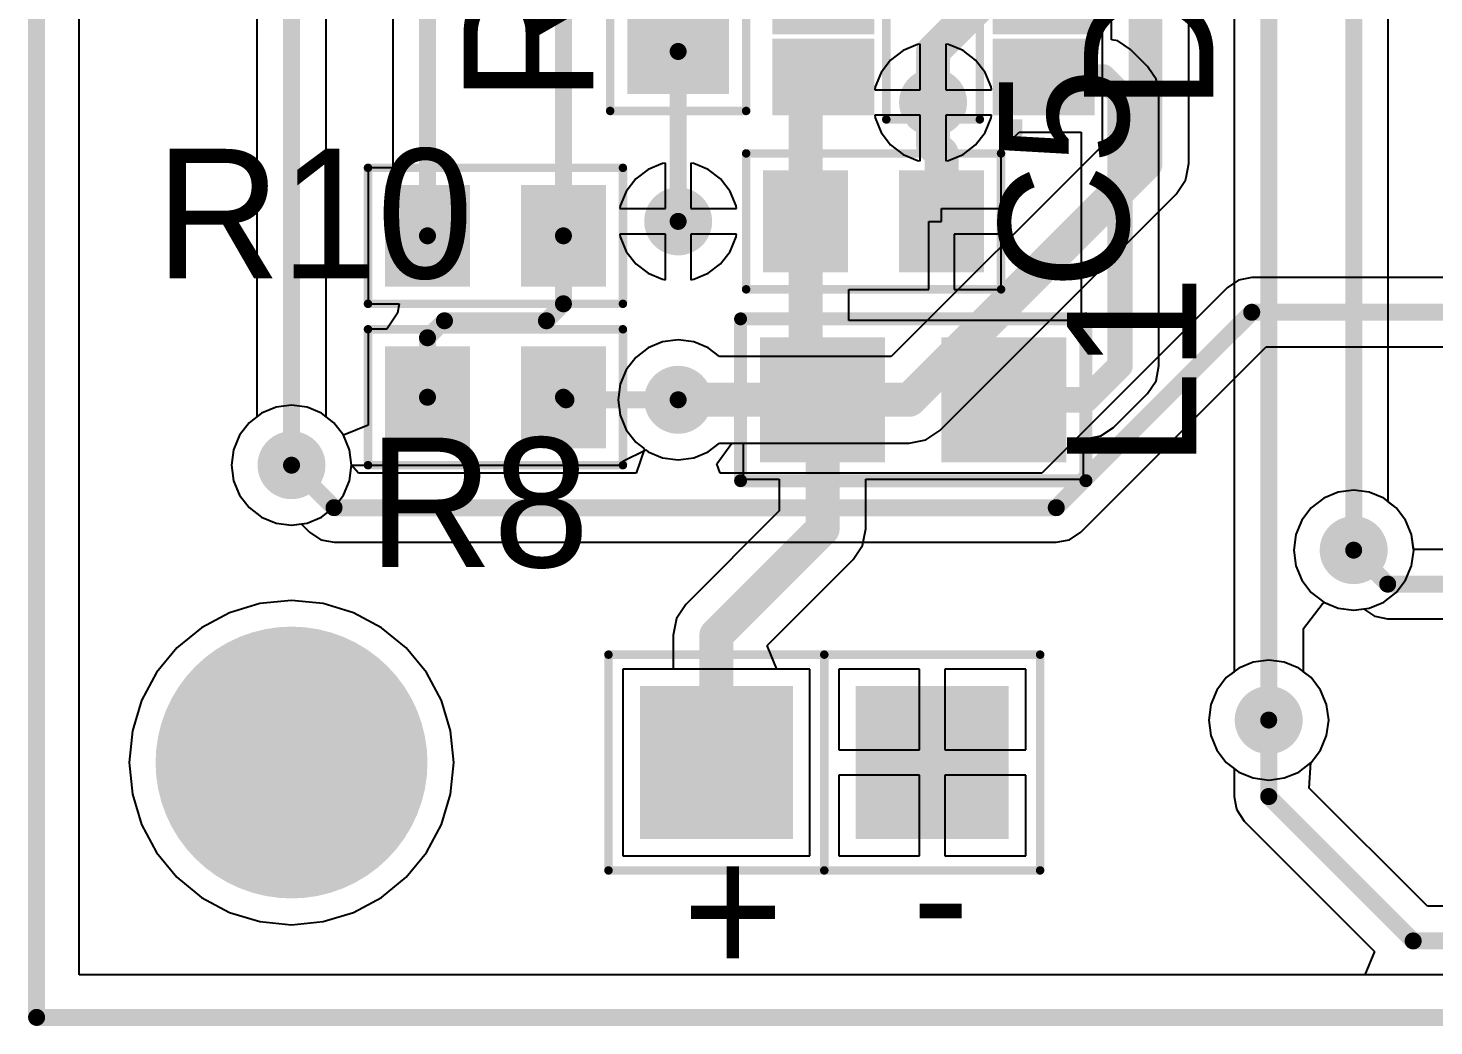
# Model space of a CAD drawing. Extents: x 30.6 to 80.8, y 30 to 60.2.
# Drawn here: x 30.6 to 47.14, y 30 to 41.74 of the extents above; entities that cross this region are included whole.
import ezdxf

# ---------------------------------------------------------------- set-up
doc = ezdxf.new("R2010")
doc.units = 0
doc.layers.get('0').update_dxf_attribs({"linetype": 'CONTINUOUS'})
for name, color, linetype in [('BOTTOMLAYER', 5, 'CONTINUOUS'), ('BOTTOMSOLDER', 6, 'CONTINUOUS'), ('MULTILAYER', 9, 'CONTINUOUS'), ('PADHOLELAYER', 156, 'CONTINUOUS'), ('TOPLAYER', 1, 'CONTINUOUS'), ('TOPOVERLAY', 2, 'CONTINUOUS'), ('TOPPASTE', 8, 'CONTINUOUS'), ('TOPSOLDER', 216, 'CONTINUOUS'), ('VIAHOLELAYER', 16, 'CONTINUOUS')]:
    doc.layers.add(name, color=color, linetype=linetype)

# ---------------------------------------------------------------- blocks, each defined once
blk = doc.blocks.new('R0603_2')
at = {"layer": 'TOPLAYER'}
for points in [[(0.399999, -0.499999), (0.399999, 0.499999), (-0.399999, -0.499999), (-0.399999, 0.499999)], [(2.000001, -0.499999), (2.000001, 0.499999), (1.200003, -0.499999), (1.200003, 0.499999)]]:
    blk.add_solid(points, dxfattribs=at)
at = {"layer": 'TOPOVERLAY', "const_width": 0.1}
for points in [[(-0.700001, 0.800001), (2.3, 0.800001)], [(-0.700001, -0.800001), (-0.700001, 0.800001)], [(2.3, -0.800001), (2.3, 0.800001)], [(-0.700001, -0.800001), (2.3, -0.800001)]]:
    blk.add_lwpolyline(points, dxfattribs=at)
at = {"layer": 'TOPOVERLAY', "const_width": 0.05}
for points in [[(-0.725, 0.800001, 1), (-0.675002, 0.800001, 1)], [(-0.725, 0.800001, 1), (-0.675002, 0.800001, 1)], [(2.275002, 0.800001, 1), (2.324999, 0.800001, 1)], [(2.275002, 0.800001, 1), (2.324999, 0.800001, 1)], [(-0.725, -0.800001, 1), (-0.675002, -0.800001, 1)], [(-0.725, -0.800001, 1), (-0.675002, -0.800001, 1)], [(2.275002, -0.800001, 1), (2.324999, -0.800001, 1)], [(2.275002, -0.800001, 1), (2.324999, -0.800001, 1)]]:
    blk.add_lwpolyline(points, format="xyb", close=True, dxfattribs=at)
at = {"layer": 'TOPPASTE'}
for points in [[(0.399999, -0.499999), (0.399999, 0.499999), (-0.399999, -0.499999), (-0.399999, 0.499999)], [(2.000001, -0.499999), (2.000001, 0.499999), (1.200003, -0.499999), (1.200003, 0.499999)]]:
    blk.add_solid(points, dxfattribs=at)
at = {"layer": 'TOPSOLDER'}
for points in [[(0.499999, -0.599999), (0.499999, 0.599999), (-0.499999, -0.599999), (-0.499999, 0.599999)], [(2.100001, -0.599999), (2.100001, 0.599999), (1.100003, -0.599999), (1.100003, 0.599999)]]:
    blk.add_solid(points, dxfattribs=at)
blk = doc.blocks.new('R0603_3')
at = {"layer": 'TOPLAYER'}
for points in [[(0.399999, -0.499999), (0.399999, 0.499999), (-0.399999, -0.499999), (-0.399999, 0.499999)], [(2.000001, -0.499999), (2.000001, 0.499999), (1.200003, -0.499999), (1.200003, 0.499999)]]:
    blk.add_solid(points, dxfattribs=at)
at = {"layer": 'TOPOVERLAY', "const_width": 0.1}
for points in [[(-0.700001, 0.800001), (2.3, 0.800001)], [(-0.700001, -0.800001), (-0.700001, 0.800001)], [(2.3, -0.800001), (2.3, 0.800001)], [(-0.700001, -0.800001), (2.3, -0.800001)]]:
    blk.add_lwpolyline(points, dxfattribs=at)
at = {"layer": 'TOPOVERLAY', "const_width": 0.05}
for points in [[(-0.725, 0.800001, 1), (-0.675002, 0.800001, 1)], [(-0.725, 0.800001, 1), (-0.675002, 0.800001, 1)], [(2.275002, 0.800001, 1), (2.324999, 0.800001, 1)], [(2.275002, 0.800001, 1), (2.324999, 0.800001, 1)], [(-0.725, -0.800001, 1), (-0.675002, -0.800001, 1)], [(-0.725, -0.800001, 1), (-0.675002, -0.800001, 1)], [(2.275002, -0.800001, 1), (2.324999, -0.800001, 1)], [(2.275002, -0.800001, 1), (2.324999, -0.800001, 1)]]:
    blk.add_lwpolyline(points, format="xyb", close=True, dxfattribs=at)
at = {"layer": 'TOPPASTE'}
for points in [[(0.399999, -0.499999), (0.399999, 0.499999), (-0.399999, -0.499999), (-0.399999, 0.499999)], [(2.000001, -0.499999), (2.000001, 0.499999), (1.200003, -0.499999), (1.200003, 0.499999)]]:
    blk.add_solid(points, dxfattribs=at)
at = {"layer": 'TOPSOLDER'}
for points in [[(0.499999, -0.599999), (0.499999, 0.599999), (-0.499999, -0.599999), (-0.499999, 0.599999)], [(2.100001, -0.599999), (2.100001, 0.599999), (1.100003, -0.599999), (1.100003, 0.599999)]]:
    blk.add_solid(points, dxfattribs=at)
blk = doc.blocks.new('C0603_5')
at = {"layer": 'TOPLAYER'}
for points in [[(0.399999, -0.499999), (0.399999, 0.499999), (-0.399999, -0.499999), (-0.399999, 0.499999)], [(2.000001, -0.499999), (2.000001, 0.499999), (1.200003, -0.499999), (1.200003, 0.499999)]]:
    blk.add_solid(points, dxfattribs=at)
at = {"layer": 'TOPOVERLAY', "const_width": 0.1}
for points in [[(-0.700001, -0.800001), (-0.700001, 0.800001)], [(-0.700001, 0.800001), (2.3, 0.800001)], [(2.3, -0.800001), (2.3, 0.800001)], [(-0.700001, -0.800001), (2.3, -0.800001)]]:
    blk.add_lwpolyline(points, dxfattribs=at)
at = {"layer": 'TOPOVERLAY', "const_width": 0.05}
for points in [[(-0.725, 0.800001, 1), (-0.675002, 0.800001, 1)], [(-0.725, 0.800001, 1), (-0.675002, 0.800001, 1)], [(2.275002, 0.800001, 1), (2.324999, 0.800001, 1)], [(2.275002, 0.800001, 1), (2.324999, 0.800001, 1)], [(-0.725, -0.800001, 1), (-0.675002, -0.800001, 1)], [(-0.725, -0.800001, 1), (-0.675002, -0.800001, 1)], [(2.275002, -0.800001, 1), (2.324999, -0.800001, 1)], [(2.275002, -0.800001, 1), (2.324999, -0.800001, 1)]]:
    blk.add_lwpolyline(points, format="xyb", close=True, dxfattribs=at)
at = {"layer": 'TOPPASTE'}
for points in [[(0.399999, -0.499999), (0.399999, 0.499999), (-0.399999, -0.499999), (-0.399999, 0.499999)], [(2.000001, -0.499999), (2.000001, 0.499999), (1.200003, -0.499999), (1.200003, 0.499999)]]:
    blk.add_solid(points, dxfattribs=at)
at = {"layer": 'TOPSOLDER'}
for points in [[(0.499999, -0.599999), (0.499999, 0.599999), (-0.499999, -0.599999), (-0.499999, 0.599999)], [(2.100001, -0.599999), (2.100001, 0.599999), (1.100003, -0.599999), (1.100003, 0.599999)]]:
    blk.add_solid(points, dxfattribs=at)
blk = doc.blocks.new('____23_6_6')
at = {"layer": 'TOPLAYER'}
for points in [[(0.349999, 3.089999), (-0.349999, 3.089999), (0.349999, 2.090001), (-0.349999, 2.090001)], [(1.3, 3.089999), (0.600001, 3.089999), (1.3, 2.090001), (0.600001, 2.090001)], [(2.260001, 3.089999), (1.560002, 3.089999), (2.260001, 2.090001), (1.560002, 2.090001)], [(0.349999, 0.499999), (-0.349999, 0.499999), (0.349999, -0.499999), (-0.349999, -0.499999)], [(1.3, 0.499999), (0.600001, 0.499999), (1.3, -0.499999), (0.600001, -0.499999)], [(2.260001, 0.499999), (1.560002, 0.499999), (2.260001, -0.499999), (1.560002, -0.499999)]]:
    blk.add_solid(points, dxfattribs=at)
at = {"layer": 'TOPOVERLAY', "const_width": 0.1}
for points in [[(-0.499999, 1.849999), (2.4, 1.849999)], [(-0.499999, 1.849999), (-0.499999, 0.750001)], [(2.4, 1.849999), (2.4, 0.750001)], [(-0.499999, 0.750001), (2.4, 0.750001)]]:
    blk.add_lwpolyline(points, dxfattribs=at)
at = {"layer": 'TOPOVERLAY', "const_width": 0.05}
for points in [[(-0.524998, 1.849999, 1), (-0.475, 1.849999, 1)], [(-0.524998, 1.849999, 1), (-0.475, 1.849999, 1)], [(2.375002, 1.849999, 1), (2.424999, 1.849999, 1)], [(2.375002, 1.849999, 1), (2.424999, 1.849999, 1)], [(-0.524998, 0.750001, 1), (-0.475, 0.750001, 1)], [(-0.524998, 0.750001, 1), (-0.475, 0.750001, 1)], [(2.375002, 0.750001, 1), (2.424999, 0.750001, 1)], [(2.375002, 0.750001, 1), (2.424999, 0.750001, 1)]]:
    blk.add_lwpolyline(points, format="xyb", close=True, dxfattribs=at)
at = {"layer": 'TOPOVERLAY'}
blk.add_solid([(-0.749973, 0.250027), (-0.499971, 0.250027), (-0.749973, 0.500024), (-0.499971, 0.500024)], dxfattribs=at)
at = {"layer": 'TOPPASTE'}
for points in [[(0.349999, 3.089999), (-0.349999, 3.089999), (0.349999, 2.090001), (-0.349999, 2.090001)], [(1.3, 3.089999), (0.600001, 3.089999), (1.3, 2.090001), (0.600001, 2.090001)], [(2.260001, 3.089999), (1.560002, 3.089999), (2.260001, 2.090001), (1.560002, 2.090001)], [(0.349999, 0.499999), (-0.349999, 0.499999), (0.349999, -0.499999), (-0.349999, -0.499999)], [(1.3, 0.499999), (0.600001, 0.499999), (1.3, -0.499999), (0.600001, -0.499999)], [(2.260001, 0.499999), (1.560002, 0.499999), (2.260001, -0.499999), (1.560002, -0.499999)]]:
    blk.add_solid(points, dxfattribs=at)
at = {"layer": 'TOPSOLDER'}
for points in [[(0.449999, 3.189999), (-0.449999, 3.189999), (0.449999, 1.990001), (-0.449999, 1.990001)], [(1.4, 3.189999), (0.500002, 3.189999), (1.4, 1.990001), (0.500002, 1.990001)], [(2.36, 3.189999), (1.460002, 3.189999), (2.36, 1.990001), (1.460002, 1.990001)], [(0.449999, 0.599999), (-0.449999, 0.599999), (0.449999, -0.599999), (-0.449999, -0.599999)], [(1.4, 0.599999), (0.500002, 0.599999), (1.4, -0.599999), (0.500002, -0.599999)], [(2.36, 0.599999), (1.460002, 0.599999), (2.36, -0.599999), (1.460002, -0.599999)]]:
    blk.add_solid(points, dxfattribs=at)
blk = doc.blocks.new('L0805_7')
at = {"layer": 'TOPLAYER'}
for points in [[(0.635, -0.635), (0.635, 0.635), (-0.635, -0.635), (-0.635, 0.635)], [(2.7686, -0.635), (2.7686, 0.635), (1.4986, -0.635), (1.4986, 0.635)]]:
    blk.add_solid(points, dxfattribs=at)
at = {"layer": 'TOPOVERLAY', "const_width": 0.1524}
for points in [[(-0.9652, 0.9525), (3.0988, 0.9525)], [(-0.9652, -0.9525), (-0.9652, 0.9525)], [(3.0988, -0.9525), (3.0988, 0.9525)], [(-0.9652, -0.9525), (3.0988, -0.9525)]]:
    blk.add_lwpolyline(points, dxfattribs=at)
at = {"layer": 'TOPOVERLAY', "const_width": 0.0762}
for points in [[(-1.0033, 0.9525, 1), (-0.9271, 0.9525, 1)], [(-1.0033, 0.9525, 1), (-0.9271, 0.9525, 1)], [(3.0607, 0.9525, 1), (3.1369, 0.9525, 1)], [(3.0607, 0.9525, 1), (3.1369, 0.9525, 1)], [(-1.0033, -0.9525, 1), (-0.9271, -0.9525, 1)], [(-1.0033, -0.9525, 1), (-0.9271, -0.9525, 1)], [(3.0607, -0.9525, 1), (3.1369, -0.9525, 1)], [(3.0607, -0.9525, 1), (3.1369, -0.9525, 1)]]:
    blk.add_lwpolyline(points, format="xyb", close=True, dxfattribs=at)
at = {"layer": 'TOPPASTE'}
for points in [[(0.635, -0.635), (0.635, 0.635), (-0.635, -0.635), (-0.635, 0.635)], [(2.7686, -0.635), (2.7686, 0.635), (1.4986, -0.635), (1.4986, 0.635)]]:
    blk.add_solid(points, dxfattribs=at)
at = {"layer": 'TOPSOLDER'}
for points in [[(0.735, -0.735), (0.735, 0.735), (-0.735, -0.735), (-0.735, 0.735)], [(2.8686, -0.735), (2.8686, 0.735), (1.3986, -0.735), (1.3986, 0.735)]]:
    blk.add_solid(points, dxfattribs=at)
blk = doc.blocks.new('R0603_9')
at = {"layer": 'TOPLAYER'}
for points in [[(0.399999, -0.499999), (0.399999, 0.499999), (-0.399999, -0.499999), (-0.399999, 0.499999)], [(2.000001, -0.499999), (2.000001, 0.499999), (1.200003, -0.499999), (1.200003, 0.499999)]]:
    blk.add_solid(points, dxfattribs=at)
at = {"layer": 'TOPOVERLAY', "const_width": 0.1}
for points in [[(2.3, 0.800001), (-0.700001, 0.800001)], [(-0.700001, -0.800001), (-0.700001, 0.800001)], [(2.3, -0.800001), (2.3, 0.800001)], [(2.3, -0.800001), (-0.700001, -0.800001)]]:
    blk.add_lwpolyline(points, dxfattribs=at)
at = {"layer": 'TOPOVERLAY', "const_width": 0.05}
for points in [[(-0.725, 0.800001, 1), (-0.675002, 0.800001, 1)], [(-0.725, 0.800001, 1), (-0.675002, 0.800001, 1)], [(2.275002, 0.800001, 1), (2.324999, 0.800001, 1)], [(2.275002, 0.800001, 1), (2.324999, 0.800001, 1)], [(-0.725, -0.800001, 1), (-0.675002, -0.800001, 1)], [(-0.725, -0.800001, 1), (-0.675002, -0.800001, 1)], [(2.275002, -0.800001, 1), (2.324999, -0.800001, 1)], [(2.275002, -0.800001, 1), (2.324999, -0.800001, 1)]]:
    blk.add_lwpolyline(points, format="xyb", close=True, dxfattribs=at)
at = {"layer": 'TOPPASTE'}
for points in [[(0.399999, -0.499999), (0.399999, 0.499999), (-0.399999, -0.499999), (-0.399999, 0.499999)], [(2.000001, -0.499999), (2.000001, 0.499999), (1.200003, -0.499999), (1.200003, 0.499999)]]:
    blk.add_solid(points, dxfattribs=at)
at = {"layer": 'TOPSOLDER'}
for points in [[(0.499999, -0.599999), (0.499999, 0.599999), (-0.499999, -0.599999), (-0.499999, 0.599999)], [(2.100001, -0.599999), (2.100001, 0.599999), (1.100003, -0.599999), (1.100003, 0.599999)]]:
    blk.add_solid(points, dxfattribs=at)
blk = doc.blocks.new('JAMPER1_17')
at = {"layer": 'BOTTOMLAYER'}
blk.add_solid([(-0.799998, -0.799998), (0.799998, -0.799998), (-0.799998, 0.799998), (0.799998, 0.799998)], dxfattribs=at)
at = {"layer": 'BOTTOMSOLDER'}
blk.add_solid([(-0.899998, -0.899998), (0.899998, -0.899998), (-0.899998, 0.899998), (0.899998, 0.899998)], dxfattribs=at)
at = {"layer": 'MULTILAYER'}
blk.add_solid([(-0.799998, -0.799998), (0.799998, -0.799998), (-0.799998, 0.799998), (0.799998, 0.799998)], dxfattribs=at)
at = {"layer": 'PADHOLELAYER', "const_width": 0.499999}
blk.add_lwpolyline([(-0.249999, 0, 1), (0.249999, 0, 1)], format="xyb", close=True, dxfattribs=at)
at = {"layer": 'TOPLAYER'}
blk.add_solid([(-0.799998, -0.799998), (0.799998, -0.799998), (-0.799998, 0.799998), (0.799998, 0.799998)], dxfattribs=at)
at = {"layer": 'TOPOVERLAY', "const_width": 0.1}
for points in [[(-1.27, 1.27), (1.27, 1.27)], [(-1.27, -1.27), (-1.27, 1.27)], [(1.27, -1.27), (1.27, 1.27)], [(-1.27, -1.27), (1.27, -1.27)]]:
    blk.add_lwpolyline(points, dxfattribs=at)
at = {"layer": 'TOPOVERLAY', "const_width": 0.05}
for points in [[(-1.294999, 1.27, 1), (-1.245001, 1.27, 1)], [(-1.294999, 1.27, 1), (-1.245001, 1.27, 1)], [(1.245001, 1.27, 1), (1.294999, 1.27, 1)], [(1.245001, 1.27, 1), (1.294999, 1.27, 1)], [(-1.294999, -1.27, 1), (-1.245001, -1.27, 1)], [(-1.294999, -1.27, 1), (-1.245001, -1.27, 1)], [(1.245001, -1.27, 1), (1.294999, -1.27, 1)], [(1.245001, -1.27, 1), (1.294999, -1.27, 1)]]:
    blk.add_lwpolyline(points, format="xyb", close=True, dxfattribs=at)
at = {"layer": 'TOPSOLDER'}
blk.add_solid([(-0.899998, -0.899998), (0.899998, -0.899998), (-0.899998, 0.899998), (0.899998, 0.899998)], dxfattribs=at)
blk = doc.blocks.new('JAMPER1_18')
at = {"layer": 'BOTTOMLAYER'}
blk.add_solid([(-0.799998, -0.799998), (0.799998, -0.799998), (-0.799998, 0.799998), (0.799998, 0.799998)], dxfattribs=at)
at = {"layer": 'BOTTOMSOLDER'}
blk.add_solid([(-0.899998, -0.899998), (0.899998, -0.899998), (-0.899998, 0.899998), (0.899998, 0.899998)], dxfattribs=at)
at = {"layer": 'MULTILAYER'}
blk.add_solid([(-0.799998, -0.799998), (0.799998, -0.799998), (-0.799998, 0.799998), (0.799998, 0.799998)], dxfattribs=at)
at = {"layer": 'PADHOLELAYER', "const_width": 0.499999}
blk.add_lwpolyline([(-0.249999, 0, 1), (0.249999, 0, 1)], format="xyb", close=True, dxfattribs=at)
at = {"layer": 'TOPLAYER'}
blk.add_solid([(-0.799998, -0.799998), (0.799998, -0.799998), (-0.799998, 0.799998), (0.799998, 0.799998)], dxfattribs=at)
at = {"layer": 'TOPOVERLAY', "const_width": 0.1}
for points in [[(-1.27, 1.27), (1.27, 1.27)], [(-1.27, -1.27), (-1.27, 1.27)], [(1.27, -1.27), (1.27, 1.27)], [(-1.27, -1.27), (1.27, -1.27)]]:
    blk.add_lwpolyline(points, dxfattribs=at)
at = {"layer": 'TOPOVERLAY', "const_width": 0.05}
for points in [[(-1.294999, 1.27, 1), (-1.245001, 1.27, 1)], [(-1.294999, 1.27, 1), (-1.245001, 1.27, 1)], [(1.245001, 1.27, 1), (1.294999, 1.27, 1)], [(1.245001, 1.27, 1), (1.294999, 1.27, 1)], [(-1.294999, -1.27, 1), (-1.245001, -1.27, 1)], [(-1.294999, -1.27, 1), (-1.245001, -1.27, 1)], [(1.245001, -1.27, 1), (1.294999, -1.27, 1)], [(1.245001, -1.27, 1), (1.294999, -1.27, 1)]]:
    blk.add_lwpolyline(points, format="xyb", close=True, dxfattribs=at)
at = {"layer": 'TOPSOLDER'}
blk.add_solid([(-0.899998, -0.899998), (0.899998, -0.899998), (-0.899998, 0.899998), (0.899998, 0.899998)], dxfattribs=at)

msp = doc.modelspace()

# ---------------------------------------------------------------- linework, layer by layer
at = {"layer": 'BOTTOMLAYER'}
for p, q in [((31.199999, 30.6), (31.199999, 45.039399)), ((43.240211, 42.584505), (43.240211, 40.361171)), ((44.259802, 40.150006), (44.259802, 42.584505)), ((41.067271, 41.551977), (40.896987, 41.481444)), ((41.100007, 41.556287), (41.067271, 41.551977)), ((41.100007, 41.019997), (41.100007, 41.556287)), ((41.432742, 41.551977), (41.400006, 41.556287)), ((41.400006, 41.556287), (41.400006, 41.019997)), ((41.603026, 41.481444), (41.432742, 41.551977)), ((40.750762, 41.369242), (40.63856, 41.223016)), ((40.896987, 41.481444), (40.750762, 41.369242)), ((41.749251, 41.369242), (41.603026, 41.481444)), ((41.861453, 41.223016), (41.749251, 41.369242)), ((40.63856, 41.223016), (40.568027, 41.052732)), ((41.931986, 41.052732), (41.861453, 41.223016)), ((40.568027, 41.052732), (40.563716, 41.019997)), ((41.936297, 41.019997), (41.931986, 41.052732)), ((40.563716, 41.019997), (41.100007, 41.019997)), ((41.400006, 41.019997), (41.936297, 41.019997)), ((41.100007, 40.719997), (40.563716, 40.719997)), ((40.563716, 40.719997), (40.568027, 40.687262)), ((41.100007, 40.183707), (41.100007, 40.719997)), ((41.936297, 40.719997), (41.400006, 40.719997)), ((41.400006, 40.719997), (41.400006, 40.183707)), ((41.931986, 40.687262), (41.936297, 40.719997)), ((40.568027, 40.687262), (40.63856, 40.516978)), ((41.861453, 40.516978), (41.931986, 40.687262)), ((40.63856, 40.516978), (40.750762, 40.370752)), ((40.750762, 40.370752), (40.896987, 40.25855)), ((41.603026, 40.25855), (41.749251, 40.370752)), ((41.749251, 40.370752), (41.861453, 40.516978)), ((43.240211, 40.361171), (40.758834, 37.879792)), ((40.896987, 40.25855), (41.067271, 40.188017)), ((41.432742, 40.188017), (41.603026, 40.25855)), ((37.896985, 40.081444), (37.75076, 39.969242)), ((38.06727, 40.151977), (37.896985, 40.081444)), ((38.100005, 40.156287), (38.06727, 40.151977)), ((38.100005, 39.619997), (38.100005, 40.156287)), ((38.43274, 40.151977), (38.400004, 40.156287)), ((38.400004, 40.156287), (38.400004, 39.619997)), ((38.603024, 40.081444), (38.43274, 40.151977)), ((38.749249, 39.969242), (38.603024, 40.081444)), ((41.067271, 40.188017), (41.100007, 40.183707)), ((41.400006, 40.183707), (41.432742, 40.188017)), ((44.227435, 39.987281), (44.259802, 40.150006)), ((37.75076, 39.969242), (37.638558, 39.823017)), ((38.861451, 39.823017), (38.749249, 39.969242)), ((44.110486, 39.789524), (44.220996, 39.954914)), ((44.220996, 39.954914), (44.227435, 39.987281)), ((37.638558, 39.823017), (37.568025, 39.652732)), ((38.931985, 39.652732), (38.861451, 39.823017)), ((41.330476, 37.009517), (44.110486, 39.789524)), ((37.568025, 39.652732), (37.563715, 39.619997)), ((37.563715, 39.619997), (38.100005, 39.619997)), ((38.400004, 39.619997), (38.936295, 39.619997)), ((38.936295, 39.619997), (38.931985, 39.652732)), ((38.100005, 39.319998), (37.563715, 39.319998)), ((37.563715, 39.319998), (37.568025, 39.287262)), ((37.568025, 39.287262), (37.638558, 39.116978)), ((38.100005, 38.783707), (38.100005, 39.319998)), ((38.936295, 39.319998), (38.400004, 39.319998)), ((38.400004, 39.319998), (38.400004, 38.783707)), ((38.861451, 39.116978), (38.931985, 39.287262)), ((38.931985, 39.287262), (38.936295, 39.319998)), ((37.638558, 39.116978), (37.75076, 38.970753)), ((38.749249, 38.970753), (38.861451, 39.116978)), ((37.75076, 38.970753), (37.896985, 38.858551)), ((38.603024, 38.858551), (38.749249, 38.970753)), ((37.896985, 38.858551), (38.06727, 38.788017)), ((38.06727, 38.788017), (38.100005, 38.783707)), ((38.400004, 38.783707), (38.43274, 38.788017)), ((38.43274, 38.788017), (38.603024, 38.858551)), ((44.843926, 38.776793), (44.711615, 38.688386)), ((44.999999, 38.807837), (44.843926, 38.776793)), ((53.899986, 38.807837), (44.999999, 38.807837)), ((44.71161, 38.688378), (42.531066, 36.507837)), ((44.711615, 38.688386), (44.71161, 38.688378)), ((38.06727, 38.051976), (37.896985, 37.981443)), ((38.250005, 38.076035), (38.06727, 38.051976)), ((38.43274, 38.051976), (38.250005, 38.076035)), ((38.603024, 37.981443), (38.43274, 38.051976)), ((37.896985, 37.981443), (37.75076, 37.869241)), ((38.735498, 37.879792), (38.603024, 37.981443)), ((42.988382, 35.811617), (45.168929, 37.992167)), ((45.168929, 37.992167), (52.012403, 37.992167)), ((37.638558, 37.723016), (37.568025, 37.552732)), ((37.75076, 37.869241), (37.638558, 37.723016)), ((40.758834, 37.879792), (38.735498, 37.879792)), ((37.568025, 37.552732), (37.543966, 37.369996)), ((33.517263, 37.28198), (33.346979, 37.211447)), ((33.699999, 37.306039), (33.517263, 37.28198)), ((33.882734, 37.28198), (33.699999, 37.306039)), ((34.053018, 37.211447), (33.882734, 37.28198)), ((37.543966, 37.369996), (37.568025, 37.187261)), ((33.200754, 37.099245), (33.088552, 36.95302)), ((33.346979, 37.211447), (33.200754, 37.099245)), ((34.199243, 37.099245), (34.053018, 37.211447)), ((34.311445, 36.95302), (34.199243, 37.099245)), ((37.568025, 37.187261), (37.638558, 37.016977)), ((33.088552, 36.95302), (33.018019, 36.782736)), ((34.381978, 36.782736), (34.311445, 36.95302)), ((37.638558, 37.016977), (37.75076, 36.870752)), ((40.969997, 36.860201), (41.165087, 36.899007)), ((41.165087, 36.899007), (41.330476, 37.009517)), ((41.330476, 37.009517), (41.330479, 37.009514)), ((41.330479, 37.009514), (41.330476, 37.009517)), ((33.018019, 36.782736), (32.99396, 36.6)), ((34.406037, 36.600003), (34.381978, 36.782736)), ((37.75076, 36.870752), (37.853501, 36.791915)), ((37.853501, 36.791915), (37.75707, 36.507837)), ((38.706105, 36.616345), (38.880849, 36.860201)), ((38.880849, 36.860201), (40.969997, 36.860201)), ((32.99396, 36.6), (33.018019, 36.417265)), ((34.486863, 36.507837), (34.406037, 36.600003)), ((38.74294, 36.507837), (38.706105, 36.616345)), ((33.018019, 36.417265), (33.088552, 36.246981)), ((37.75707, 36.507837), (34.486863, 36.507837)), ((42.531066, 36.507837), (38.74294, 36.507837)), ((33.088552, 36.246981), (33.200754, 36.100756)), ((46.017264, 36.28198), (45.84698, 36.211447)), ((46.199999, 36.306039), (46.017264, 36.28198)), ((46.382734, 36.28198), (46.199999, 36.306039)), ((46.553018, 36.211447), (46.382734, 36.28198)), ((33.200754, 36.100756), (33.346979, 35.988554)), ((45.700754, 36.099245), (45.588552, 35.953019)), ((45.84698, 36.211447), (45.700754, 36.099245)), ((46.699244, 36.099245), (46.553018, 36.211447)), ((46.811446, 35.953019), (46.699244, 36.099245)), ((33.346979, 35.988554), (33.517263, 35.918021)), ((33.517263, 35.918021), (33.699999, 35.893962)), ((33.699999, 35.893962), (33.81423, 35.909001)), ((33.81423, 35.909001), (33.911614, 35.811617)), ((45.588552, 35.953019), (45.518019, 35.782735)), ((46.881979, 35.782735), (46.811446, 35.953019)), ((33.911614, 35.811617), (34.043925, 35.72321)), ((42.856071, 35.72321), (42.988382, 35.811617)), ((42.988382, 35.811617), (42.988385, 35.811615)), ((42.988385, 35.811615), (42.988382, 35.811617)), ((45.518019, 35.782735), (45.49396, 35.6)), ((46.905007, 35.607833), (46.881979, 35.782735)), ((34.043925, 35.72321), (34.06982, 35.718059)), ((34.06982, 35.718059), (34.199998, 35.692164)), ((34.199998, 35.692164), (34.20001, 35.692166)), ((34.20001, 35.692166), (42.699986, 35.692166)), ((42.699986, 35.692166), (42.699998, 35.692164)), ((42.699998, 35.692164), (42.830176, 35.718059)), ((42.830176, 35.718059), (42.856071, 35.72321)), ((45.49396, 35.6), (45.518019, 35.417265)), ((52.499999, 35.607833), (46.905007, 35.607833)), ((45.518019, 35.417265), (45.588552, 35.246981)), ((45.588552, 35.246981), (45.700754, 35.100755)), ((45.700754, 35.100755), (45.84698, 34.988553)), ((33.327533, 34.972506), (32.969383, 34.863862)), ((33.699999, 35.009191), (33.327533, 34.972506)), ((34.072464, 34.972506), (33.699999, 35.009191)), ((34.430614, 34.863862), (34.072464, 34.972506)), ((45.84698, 34.988553), (46.017264, 34.91802)), ((46.017264, 34.91802), (46.199999, 34.893961)), ((46.199999, 34.893961), (46.315315, 34.909143)), ((46.315315, 34.909143), (46.443928, 34.823207)), ((32.969383, 34.863862), (32.63931, 34.687434)), ((34.760687, 34.687434), (34.430614, 34.863862)), ((46.443928, 34.823207), (46.469823, 34.818056)), ((46.469823, 34.818056), (46.600001, 34.792161)), ((46.600001, 34.792161), (46.600013, 34.792163)), ((46.600013, 34.792163), (55.60331, 34.792163)), ((32.63931, 34.687434), (32.349996, 34.450002)), ((35.050001, 34.450002), (34.760687, 34.687434)), ((32.349996, 34.450002), (32.112565, 34.160689)), ((35.287433, 34.160689), (35.050001, 34.450002)), ((45.017263, 34.281981), (44.846979, 34.211448)), ((45.199998, 34.30604), (45.017263, 34.281981)), ((45.382734, 34.281981), (45.199998, 34.30604)), ((45.553018, 34.211448), (45.382734, 34.281981)), ((32.112565, 34.160689), (31.936136, 33.830616)), ((35.463861, 33.830616), (35.287433, 34.160689)), ((39.799997, 34.199998), (37.600001, 34.199998)), ((37.600001, 34.199998), (37.600001, 32.000002)), ((39.799997, 32.000002), (39.799997, 34.199998)), ((41.089999, 34.199998), (40.140001, 34.199998)), ((40.140001, 34.199998), (40.140001, 33.25)), ((41.089999, 33.25), (41.089999, 34.199998)), ((42.339997, 34.199998), (41.389998, 34.199998)), ((41.389998, 34.199998), (41.389998, 33.25)), ((42.339997, 33.25), (42.339997, 34.199998)), ((44.700754, 34.099246), (44.588552, 33.953021)), ((44.846979, 34.211448), (44.700754, 34.099246)), ((45.699243, 34.099246), (45.553018, 34.211448)), ((45.811445, 33.953021), (45.699243, 34.099246)), ((44.588552, 33.953021), (44.518019, 33.782737)), ((45.881978, 33.782737), (45.811445, 33.953021)), ((31.936136, 33.830616), (31.827493, 33.472465)), ((35.572504, 33.472465), (35.463861, 33.830616)), ((44.518019, 33.782737), (44.49396, 33.600001)), ((45.906037, 33.600001), (45.881978, 33.782737)), ((44.49396, 33.600001), (44.518019, 33.417266)), ((45.881978, 33.417266), (45.906037, 33.600001)), ((31.827493, 33.472465), (31.790808, 33.1)), ((35.60919, 33.1), (35.572504, 33.472465)), ((44.518019, 33.417266), (44.588552, 33.246982)), ((45.811445, 33.246982), (45.881978, 33.417266)), ((31.790808, 33.1), (31.827493, 32.727534)), ((35.572504, 32.727534), (35.60919, 33.1)), ((40.140001, 33.25), (41.089999, 33.25)), ((41.389998, 33.25), (42.339997, 33.25)), ((44.588552, 33.246982), (44.700754, 33.100757)), ((44.700754, 33.100757), (44.846979, 32.988555)), ((45.553018, 32.988555), (45.699243, 33.100757)), ((45.699243, 33.100757), (45.811445, 33.246982)), ((41.089999, 32.95), (40.140001, 32.95)), ((40.140001, 32.95), (40.140001, 32.000002)), ((41.089999, 32.000002), (41.089999, 32.95)), ((42.339997, 32.95), (41.389998, 32.95)), ((41.389998, 32.95), (41.389998, 32.000002)), ((42.339997, 32.000002), (42.339997, 32.95)), ((44.846979, 32.988555), (45.017263, 32.918022)), ((45.382734, 32.918022), (45.553018, 32.988555)), ((45.017263, 32.918022), (45.199998, 32.893963)), ((45.199998, 32.893963), (45.382734, 32.918022)), ((31.827493, 32.727534), (31.936136, 32.369384)), ((35.463861, 32.369384), (35.572504, 32.727534)), ((31.936136, 32.369384), (32.112565, 32.039311)), ((35.287433, 32.039311), (35.463861, 32.369384)), ((32.112565, 32.039311), (32.349996, 31.749997)), ((35.050001, 31.749997), (35.287433, 32.039311)), ((37.600001, 32.000002), (39.799997, 32.000002)), ((40.140001, 32.000002), (41.089999, 32.000002)), ((41.389998, 32.000002), (42.339997, 32.000002)), ((32.349996, 31.749997), (32.63931, 31.512566)), ((34.760687, 31.512566), (35.050001, 31.749997)), ((32.63931, 31.512566), (32.969383, 31.336137)), ((34.430614, 31.336137), (34.760687, 31.512566)), ((32.969383, 31.336137), (33.327533, 31.227494)), ((34.072464, 31.227494), (34.430614, 31.336137)), ((33.327533, 31.227494), (33.699999, 31.190809)), ((33.699999, 31.190809), (34.072464, 31.227494)), ((80.2, 30.6), (31.199999, 30.6))]:
    msp.add_line(p, q, dxfattribs=at)
for points, const_width in [([(43.750006, 40.150006), (43.750006, 43.069998)], 0.399999), ([(40.969997, 37.369996), (43.750006, 40.150006)], 0.399999), ([(42.699998, 36.100001), (44.999999, 38.400002)], 0.2), ([(44.999999, 38.400002), (53.899999, 38.400002)], 0.2), ([(38.250005, 37.369996), (40.969997, 37.369996)], 0.399999), ([(33.699999, 36.6), (34.199998, 36.100001)], 0.2), ([(34.199998, 36.100001), (42.699998, 36.100001)], 0.2), ([(46.199999, 35.6), (46.600001, 35.199998)], 0.2), ([(46.600001, 35.199998), (58.859997, 35.199998)], 0.2)]:
    msp.add_lwpolyline(points, dxfattribs=dict(at, const_width=const_width))
for points, const_width in [([(41.050007, 40.869997, 1), (41.450006, 40.869997, 1)], 0.399999), ([(43.650007, 40.150006, 1), (43.850006, 40.150006, 1)], 0.2), ([(43.650007, 40.150006, 1), (43.850006, 40.150006, 1)], 0.2), ([(38.050005, 39.469997, 1), (38.450004, 39.469997, 1)], 0.399999), ([(44.949999, 38.400002, 1), (45.049999, 38.400002, 1)], 0.1), ([(44.949999, 38.400002, 1), (45.049999, 38.400002, 1)], 0.1), ([(38.050005, 37.369996, 1), (38.450004, 37.369996, 1)], 0.399999), ([(38.150005, 37.369996, 1), (38.350005, 37.369996, 1)], 0.2), ([(40.869997, 37.369996, 1), (41.069997, 37.369996, 1)], 0.2), ([(40.869997, 37.369996, 1), (41.069997, 37.369996, 1)], 0.2), ([(33.499999, 36.6, 1), (33.899998, 36.6, 1)], 0.399999), ([(33.649999, 36.6, 1), (33.749999, 36.6, 1)], 0.1), ([(34.149998, 36.100001, 1), (34.249998, 36.100001, 1)], 0.1), ([(34.149998, 36.100001, 1), (34.249998, 36.100001, 1)], 0.1), ([(42.649999, 36.100001, 1), (42.749998, 36.100001, 1)], 0.1), ([(42.649999, 36.100001, 1), (42.749998, 36.100001, 1)], 0.1), ([(45.999999, 35.6, 1), (46.399999, 35.6, 1)], 0.399999), ([(46.149999, 35.6, 1), (46.249999, 35.6, 1)], 0.1), ([(46.550001, 35.199998, 1), (46.650001, 35.199998, 1)], 0.1), ([(46.550001, 35.199998, 1), (46.650001, 35.199998, 1)], 0.1), ([(32.95, 33.1, 1), (34.449997, 33.1, 1)], 1.5), ([(44.999999, 33.600001, 1), (45.399998, 33.600001, 1)], 0.399999)]:
    msp.add_lwpolyline(points, format="xyb", close=True, dxfattribs=dict(at, const_width=const_width))
at = {"layer": 'BOTTOMSOLDER', "const_width": 1.599999}
msp.add_lwpolyline([(32.9, 33.1, 1), (34.499997, 33.1, 1)], format="xyb", close=True, dxfattribs=at)
at = {"layer": 'MULTILAYER'}
for points, const_width in [([(41.050007, 40.869997, 1), (41.450006, 40.869997, 1)], 0.399999), ([(38.050005, 39.469997, 1), (38.450004, 39.469997, 1)], 0.399999), ([(38.050005, 37.369996, 1), (38.450004, 37.369996, 1)], 0.399999), ([(33.499999, 36.6, 1), (33.899998, 36.6, 1)], 0.399999), ([(45.999999, 35.6, 1), (46.399999, 35.6, 1)], 0.399999), ([(32.95, 33.1, 1), (34.449997, 33.1, 1)], 1.5), ([(44.999999, 33.600001, 1), (45.399998, 33.600001, 1)], 0.399999)]:
    msp.add_lwpolyline(points, format="xyb", close=True, dxfattribs=dict(at, const_width=const_width))
at = {"layer": 'PADHOLELAYER', "const_width": 1.599999}
msp.add_lwpolyline([(32.899998, 33.1, 1), (34.5, 33.1, 1)], format="xyb", close=True, dxfattribs=at)
at = {"layer": 'TOPLAYER'}
for p, q in [((33.292164, 47.099987), (33.292164, 37.169385)), ((44.792163, 47.030617), (44.792163, 34.169386)), ((46.607834, 36.169384), (46.607834, 47.030617)), ((34.107834, 37.169385), (34.107834, 45.676891)), ((31.199999, 30.6), (31.199999, 45.039399)), ((34.892165, 44.699989), (34.892165, 40.099999)), ((43.350005, 41.608921), (43.350005, 41.819995)), ((43.425588, 41.593887), (43.350005, 41.608921)), ((43.574437, 41.494428), (43.425588, 41.593887)), ((43.774434, 41.294431), (43.574437, 41.494428)), ((43.774436, 41.294434), (43.774434, 41.294431)), ((43.774436, 41.294428), (43.774436, 41.294434)), ((43.840311, 41.195843), (43.774436, 41.294428)), ((43.840314, 41.195836), (43.840311, 41.195843)), ((43.873895, 41.145579), (43.840314, 41.195836)), ((43.908815, 40.970025), (43.873895, 41.145579)), ((43.908817, 40.970017), (43.908815, 40.970025)), ((43.908815, 40.970025), (43.908815, 40.970025)), ((43.908815, 40.970025), (43.908815, 40.970025)), ((43.908815, 40.970025), (43.908815, 40.970025)), ((43.908815, 40.970025), (43.908815, 40.970025)), ((43.908825, 40.969997), (43.908817, 40.970017)), ((43.90882, 37.769996), (43.90882, 40.969994)), ((43.90882, 40.969994), (43.90882, 40.969994)), ((43.90882, 40.969994), (43.90882, 40.969992)), ((43.90882, 40.969992), (43.908823, 40.969992)), ((43.908823, 40.969992), (43.908823, 40.969994)), ((43.908823, 40.969994), (43.908825, 40.969994)), ((43.908823, 40.969992), (43.908823, 40.969992)), ((43.908825, 40.969994), (43.908825, 40.969997)), ((42.050007, 40.307865), (42.262141, 40.519998)), ((42.262141, 40.519998), (42.991189, 40.519998)), ((42.991189, 40.519998), (42.991189, 38.304996)), ((42.050005, 39.619997), (42.050005, 40.269993)), ((42.050005, 40.269993), (42.050007, 40.269993)), ((42.050007, 40.269993), (42.050007, 40.307865)), ((34.892165, 40.099999), (34.600002, 40.099999)), ((34.600002, 40.099999), (34.600002, 38.500002)), ((41.350006, 39.469997), (41.350006, 39.619997)), ((41.350006, 39.619997), (42.050005, 39.619997)), ((41.200007, 38.669999), (41.200007, 39.469997)), ((41.200007, 39.469997), (41.350006, 39.469997)), ((42.050005, 39.319998), (41.500006, 39.319998)), ((41.500006, 39.319998), (41.500006, 38.669999)), ((42.050005, 38.669999), (42.050005, 39.319998)), ((40.2598, 38.304996), (40.2598, 38.669996)), ((40.2598, 38.669996), (40.450003, 38.669994)), ((40.450003, 38.669994), (40.450003, 38.669994)), ((40.450003, 38.669994), (40.450003, 38.669994)), ((40.450003, 38.669994), (40.650013, 38.669994)), ((40.650013, 38.669994), (40.650013, 38.669999)), ((40.650013, 38.669999), (41.200007, 38.669999)), ((41.500006, 38.669999), (42.050005, 38.669999)), ((34.600002, 38.500002), (34.965378, 38.500002)), ((34.946275, 38.389504), (34.819654, 38.2)), ((34.965378, 38.500002), (34.946275, 38.389504)), ((34.965378, 38.500002), (34.965378, 38.500002)), ((40.885001, 38.304996), (40.2598, 38.304996)), ((41.148612, 38.305001), (40.885001, 38.305001)), ((40.885001, 38.305001), (40.885001, 38.304996)), ((41.14861, 38.304996), (41.148612, 38.305001)), ((42.991189, 38.304996), (41.14861, 38.304996)), ((41.14861, 38.304996), (41.14861, 38.304996)), ((41.14861, 38.304996), (41.14861, 38.304996)), ((34.819654, 38.2), (34.600002, 38.2)), ((34.600002, 38.2), (34.600002, 37.072545)), ((43.873895, 37.594416), (43.90882, 37.769996)), ((43.774436, 37.445564), (43.873895, 37.594416)), ((43.374437, 37.045565), (43.774436, 37.445564)), ((33.200754, 37.099245), (33.088552, 36.95302)), ((33.292164, 37.169385), (33.200754, 37.099245)), ((34.199243, 37.099245), (34.107834, 37.169385)), ((34.311445, 36.953022), (34.199243, 37.099245)), ((34.600002, 37.072545), (34.311445, 36.953022)), ((33.088552, 36.95302), (33.018019, 36.782736)), ((43.018606, 36.434997), (43.018606, 36.911181)), ((43.018606, 36.911181), (43.050005, 36.911181)), ((43.050005, 36.911181), (43.225588, 36.946106)), ((43.225588, 36.946106), (43.374437, 37.045565)), ((33.018019, 36.782736), (32.99396, 36.6)), ((37.600001, 36.647288), (37.869063, 36.779975)), ((37.869063, 36.779975), (37.896985, 36.75855)), ((37.896985, 36.75855), (38.06727, 36.688017)), ((38.43274, 36.688017), (38.603024, 36.75855)), ((38.603024, 36.75855), (38.735498, 36.860201)), ((38.735498, 36.860201), (39.015007, 36.860201)), ((39.015007, 36.860201), (39.015007, 36.434997)), ((32.99396, 36.6), (33.018019, 36.417265)), ((34.381978, 36.417265), (34.406037, 36.599998)), ((34.406037, 36.599998), (34.600002, 36.6)), ((34.600002, 36.6), (34.600004, 36.599998)), ((34.600004, 36.599998), (34.600007, 36.600003)), ((34.600007, 36.600003), (35.999997, 36.600003)), ((35.999997, 36.6), (35.999994, 36.6)), ((35.999994, 36.6), (35.999999, 36.599998)), ((35.999997, 36.600003), (35.999997, 36.6)), ((35.999999, 36.599998), (36.200009, 36.599998)), ((36.200009, 36.599998), (36.200009, 36.600003)), ((36.200009, 36.600003), (37.600001, 36.600003)), ((37.600001, 36.600003), (37.600001, 36.647288)), ((38.06727, 36.688017), (38.250005, 36.663958)), ((38.250005, 36.663958), (38.43274, 36.688017)), ((33.018019, 36.417265), (33.088552, 36.246981)), ((34.311445, 36.246981), (34.381978, 36.417265)), ((39.015007, 36.434997), (39.440211, 36.434997)), ((39.440211, 36.434997), (39.440211, 36.061172)), ((40.459802, 35.850007), (40.459802, 36.434997)), ((40.459802, 36.434997), (40.885003, 36.434997)), ((40.885003, 36.434994), (40.885001, 36.434994)), ((40.885001, 36.434994), (40.885006, 36.434992)), ((40.885003, 36.434997), (40.885003, 36.434994)), ((40.885006, 36.434992), (41.148612, 36.434992)), ((41.148612, 36.434992), (41.148612, 36.434997)), ((41.148612, 36.434997), (43.018606, 36.434997)), ((33.088552, 36.246981), (33.200754, 36.100756)), ((34.199243, 36.100756), (34.311445, 36.246981)), ((33.200754, 36.100756), (33.346979, 35.988554)), ((34.053018, 35.988554), (34.199243, 36.100756)), ((46.699244, 36.099245), (46.607834, 36.169384)), ((46.811446, 35.953019), (46.699244, 36.099245)), ((33.346979, 35.988554), (33.517263, 35.918021)), ((33.517263, 35.918021), (33.699999, 35.893962)), ((33.699999, 35.893962), (33.882734, 35.918021)), ((33.882734, 35.918021), (34.053018, 35.988554)), ((39.440211, 36.061172), (38.339519, 34.960479)), ((46.881979, 35.782735), (46.811446, 35.953019)), ((40.420996, 35.654917), (40.459802, 35.850007)), ((46.906038, 35.6), (46.881979, 35.782735)), ((40.310488, 35.489528), (40.420996, 35.654917)), ((46.881979, 35.417265), (46.906038, 35.6)), ((39.298121, 34.477162), (40.310488, 35.489528)), ((46.811446, 35.246981), (46.881979, 35.417265)), ((46.699244, 35.100755), (46.811446, 35.246981)), ((46.553018, 34.988553), (46.699244, 35.100755)), ((33.327533, 34.972506), (32.969383, 34.863862)), ((33.699999, 35.009191), (33.327533, 34.972506)), ((34.072464, 34.972506), (33.699999, 35.009191)), ((34.430614, 34.863862), (34.072464, 34.972506)), ((38.339519, 34.960479), (38.229009, 34.795089)), ((45.607834, 34.67689), (45.829436, 34.965688)), ((45.829436, 34.965688), (45.857274, 34.984289)), ((45.857274, 34.984289), (46.017264, 34.91802)), ((46.017264, 34.91802), (46.199999, 34.893961)), ((46.199999, 34.893961), (46.382734, 34.91802)), ((46.382734, 34.91802), (46.553018, 34.988553)), ((32.969383, 34.863862), (32.63931, 34.687434)), ((34.760687, 34.687434), (34.430614, 34.863862)), ((38.229009, 34.795089), (38.190203, 34.599999)), ((32.63931, 34.687434), (32.349996, 34.450002)), ((35.050001, 34.450002), (34.760687, 34.687434)), ((38.190203, 34.599999), (38.190203, 34.199998)), ((45.607834, 34.169386), (45.607834, 34.67689)), ((32.349996, 34.450002), (32.112565, 34.160689)), ((35.287433, 34.160689), (35.050001, 34.450002)), ((39.412926, 34.199998), (39.298121, 34.477162)), ((32.112565, 34.160689), (31.936136, 33.830616)), ((35.463861, 33.830616), (35.287433, 34.160689)), ((38.190203, 34.199998), (37.600001, 34.199998)), ((37.600001, 34.199998), (37.600001, 32.000002)), ((39.799997, 34.199998), (39.412926, 34.199998)), ((39.799997, 32.000002), (39.799997, 34.199998)), ((41.089999, 34.199998), (40.140001, 34.199998)), ((40.140001, 34.199998), (40.140001, 33.25)), ((41.089999, 33.25), (41.089999, 34.199998)), ((42.339997, 34.199998), (41.389998, 34.199998)), ((41.389998, 34.199998), (41.389998, 33.25)), ((42.339997, 33.25), (42.339997, 34.199998)), ((44.700754, 34.099246), (44.588552, 33.953021)), ((44.792163, 34.169386), (44.700754, 34.099246)), ((45.699243, 34.099246), (45.607834, 34.169386)), ((45.811445, 33.953021), (45.699243, 34.099246)), ((44.588552, 33.953021), (44.518019, 33.782737)), ((45.881978, 33.782737), (45.811445, 33.953021)), ((31.936136, 33.830616), (31.827493, 33.472465)), ((35.572504, 33.472465), (35.463861, 33.830616)), ((44.518019, 33.782737), (44.49396, 33.600001)), ((45.906037, 33.600001), (45.881978, 33.782737)), ((44.49396, 33.600001), (44.518019, 33.417266)), ((45.881978, 33.417266), (45.906037, 33.600001)), ((31.827493, 33.472465), (31.790808, 33.1)), ((35.60919, 33.1), (35.572504, 33.472465)), ((44.518019, 33.417266), (44.588552, 33.246982)), ((45.811445, 33.246982), (45.881978, 33.417266)), ((31.790808, 33.1), (31.827493, 32.727534)), ((35.572504, 32.727534), (35.60919, 33.1)), ((40.140001, 33.25), (41.089999, 33.25)), ((41.389998, 33.25), (42.339997, 33.25)), ((44.588552, 33.246982), (44.700754, 33.100757)), ((44.700754, 33.100757), (44.792163, 33.030617)), ((45.677216, 32.799553), (45.696838, 33.098913)), ((45.696838, 33.098913), (45.699243, 33.100757)), ((45.699243, 33.100757), (45.811445, 33.246982)), ((41.089999, 32.95), (40.140001, 32.95)), ((40.140001, 32.95), (40.140001, 32.000002)), ((41.089999, 32.000002), (41.089999, 32.95)), ((42.339997, 32.95), (41.389998, 32.95)), ((41.389998, 32.95), (41.389998, 32.000002)), ((42.339997, 32.000002), (42.339997, 32.95)), ((44.792163, 33.030617), (44.792163, 32.700016)), ((47.068931, 31.407837), (45.677216, 32.799553)), ((31.827493, 32.727534), (31.936136, 32.369384)), ((35.463861, 32.369384), (35.572504, 32.727534)), ((44.792163, 32.700016), (44.792161, 32.700003)), ((44.792161, 32.700003), (44.818056, 32.569826)), ((44.818056, 32.569826), (44.823207, 32.54393)), ((44.823207, 32.54393), (44.911612, 32.411622)), ((31.936136, 32.369384), (32.112565, 32.039311)), ((35.287433, 32.039311), (35.463861, 32.369384)), ((44.911612, 32.411622), (44.911609, 32.411619)), ((44.911609, 32.411619), (44.911615, 32.411614)), ((44.911615, 32.411614), (44.911615, 32.411614)), ((44.911615, 32.411614), (44.911617, 32.411614)), ((44.911617, 32.411614), (44.911617, 32.411617)), ((44.911617, 32.411617), (44.911617, 32.411617)), ((44.911617, 32.411617), (46.446072, 30.877165)), ((32.112565, 32.039311), (32.349996, 31.749997)), ((35.050001, 31.749997), (35.287433, 32.039311)), ((37.600001, 32.000002), (39.799997, 32.000002)), ((40.140001, 32.000002), (41.089999, 32.000002)), ((41.389998, 32.000002), (42.339997, 32.000002)), ((32.349996, 31.749997), (32.63931, 31.512566)), ((34.760687, 31.512566), (35.050001, 31.749997)), ((32.63931, 31.512566), (32.969383, 31.336137)), ((34.430614, 31.336137), (34.760687, 31.512566)), ((32.969383, 31.336137), (33.327533, 31.227494)), ((34.072464, 31.227494), (34.430614, 31.336137)), ((57.584, 31.407837), (47.068931, 31.407837)), ((33.327533, 31.227494), (33.699999, 31.190809)), ((33.699999, 31.190809), (34.072464, 31.227494)), ((46.446072, 30.877165), (46.331266, 30.6)), ((46.331266, 30.6), (31.199999, 30.6))]:
    msp.add_line(p, q, dxfattribs=at)
for points, const_width in [([(30.7, 30.100001), (30.7, 60.100002)], 0.2), ([(45.199998, 33.600001), (45.199998, 47.600001)], 0.2), ([(46.199999, 35.6), (46.199999, 47.600001)], 0.2), ([(33.699999, 36.6), (33.699999, 47.1)], 0.2), ([(36.900002, 39.3), (36.900002, 45.300003)], 0.2), ([(35.300001, 39.3), (35.300001, 44.700002)], 0.2), ([(41.250006, 41.469996), (41.900008, 42.119997)], 0.399999), ([(38.250005, 39.469997), (38.250005, 41.469996)], 0.2), ([(41.250006, 40.869997), (41.250006, 41.469996)], 0.399999), ([(39.750004, 40.959994), (39.960006, 41.169996)], 0.299999), ([(42.550006, 41.169996), (43.250005, 41.169996)], 0.299999), ([(43.250005, 41.169996), (43.450005, 40.969997)], 0.299999), ([(39.750004, 39.469997), (39.750004, 40.959994)], 0.399999), ([(41.250006, 40.369995), (41.250006, 40.869997)], 0.399999), ([(43.450005, 37.769996), (43.450005, 40.969997)], 0.299999), ([(41.250006, 40.369995), (41.350006, 40.269996)], 0.399999), ([(41.350006, 39.469997), (41.350006, 40.269996)], 0.399999), ([(39.750004, 37.569999), (39.750004, 39.469997)], 0.399999), ([(36.9, 39.299998), (36.900002, 39.3)], 0.2), ([(36.9, 38.500002), (36.9, 39.299998)], 0.2), ([(36.699998, 38.3), (36.9, 38.500002)], 0.2), ([(35.300001, 38.1), (35.5, 38.3)], 0.2), ([(35.5, 38.3), (36.699998, 38.3)], 0.2), ([(35.300001, 37.400001), (35.300001, 38.1)], 0.2), ([(43.050005, 37.369996), (43.450005, 37.769996)], 0.299999), ([(38.250005, 37.369996), (39.950006, 37.369996)], 0.399999), ([(39.750004, 37.569999), (39.950006, 37.369996)], 0.299999), ([(39.950006, 35.850007), (39.950006, 37.369996)], 0.399999), ([(36.900002, 37.400001), (36.930007, 37.369996)], 0.2), ([(36.930007, 37.369996), (38.250005, 37.369996)], 0.2), ([(42.083606, 37.369996), (43.050005, 37.369996)], 0.299999), ([(38.699999, 34.599999), (39.950006, 35.850007)], 0.399999), ([(38.699999, 33.1), (38.699999, 34.599999)], 0.399999), ([(45.199998, 32.700003), (45.199998, 33.600001)], 0.2), ([(45.199998, 32.700003), (46.9, 31.000001)], 0.2), ([(46.9, 31.000001), (61.699999, 31.000001)], 0.2), ([(30.7, 30.100001), (80.699999, 30.100001)], 0.2)]:
    msp.add_lwpolyline(points, dxfattribs=dict(at, const_width=const_width))
for points, const_width in [([(38.200005, 41.469996, 1), (38.300005, 41.469996, 1)], 0.1), ([(41.150007, 41.469996, 1), (41.350006, 41.469996, 1)], 0.2), ([(41.150007, 41.469996, 1), (41.350006, 41.469996, 1)], 0.2), ([(39.885008, 41.169996, 1), (40.035005, 41.169996, 1)], 0.15), ([(41.050007, 40.869997, 1), (41.450006, 40.869997, 1)], 0.399999), ([(42.475008, 41.169996, 1), (42.625005, 41.169996, 1)], 0.15), ([(43.175006, 41.169996, 1), (43.325004, 41.169996, 1)], 0.15), ([(43.175006, 41.169996, 1), (43.325004, 41.169996, 1)], 0.15), ([(39.650005, 40.959994, 1), (39.850004, 40.959994, 1)], 0.2), ([(39.675006, 40.959994, 1), (39.825003, 40.959994, 1)], 0.15), ([(41.150007, 40.869997, 1), (41.350006, 40.869997, 1)], 0.2), ([(41.150007, 40.869997, 1), (41.350006, 40.869997, 1)], 0.2), ([(43.375006, 40.969997, 1), (43.525003, 40.969997, 1)], 0.15), ([(43.375006, 40.969997, 1), (43.525003, 40.969997, 1)], 0.15), ([(41.150007, 40.369995, 1), (41.350006, 40.369995, 1)], 0.2), ([(41.150007, 40.369995, 1), (41.350006, 40.369995, 1)], 0.2), ([(41.250006, 40.269996, 1), (41.450006, 40.269996, 1)], 0.2), ([(41.250006, 40.269996, 1), (41.450006, 40.269996, 1)], 0.2), ([(38.050005, 39.469997, 1), (38.450004, 39.469997, 1)], 0.399999), ([(38.200005, 39.469997, 1), (38.300005, 39.469997, 1)], 0.1), ([(39.650005, 39.469997, 1), (39.850004, 39.469997, 1)], 0.2), ([(39.650005, 39.469997, 1), (39.850004, 39.469997, 1)], 0.2), ([(41.250006, 39.469997, 1), (41.450006, 39.469997, 1)], 0.2), ([(35.250001, 39.3, 1), (35.35, 39.3, 1)], 0.1), ([(36.85, 39.299998, 1), (36.95, 39.299998, 1)], 0.1), ([(36.85, 39.299998, 1), (36.95, 39.299998, 1)], 0.1), ([(36.850002, 39.3, 1), (36.950002, 39.3, 1)], 0.1), ([(36.850002, 39.3, 1), (36.950002, 39.3, 1)], 0.1), ([(36.85, 38.500002, 1), (36.95, 38.500002, 1)], 0.1), ([(36.85, 38.500002, 1), (36.95, 38.500002, 1)], 0.1), ([(35.45, 38.3, 1), (35.55, 38.3, 1)], 0.1), ([(35.45, 38.3, 1), (35.55, 38.3, 1)], 0.1), ([(36.649998, 38.3, 1), (36.749998, 38.3, 1)], 0.1), ([(36.649998, 38.3, 1), (36.749998, 38.3, 1)], 0.1), ([(35.250001, 38.1, 1), (35.35, 38.1, 1)], 0.1), ([(35.250001, 38.1, 1), (35.35, 38.1, 1)], 0.1), ([(43.375006, 37.769996, 1), (43.525003, 37.769996, 1)], 0.15), ([(43.375006, 37.769996, 1), (43.525003, 37.769996, 1)], 0.15), ([(38.050005, 37.369996, 1), (38.450004, 37.369996, 1)], 0.399999), ([(39.650005, 37.569999, 1), (39.850004, 37.569999, 1)], 0.2), ([(38.150005, 37.369996, 1), (38.350005, 37.369996, 1)], 0.2), ([(39.675006, 37.569999, 1), (39.825003, 37.569999, 1)], 0.15), ([(39.850007, 37.369996, 1), (40.050006, 37.369996, 1)], 0.2), ([(39.850007, 37.369996, 1), (40.050006, 37.369996, 1)], 0.2), ([(35.250001, 37.400001, 1), (35.35, 37.400001, 1)], 0.1), ([(36.850002, 37.400001, 1), (36.950002, 37.400001, 1)], 0.1), ([(36.880008, 37.369996, 1), (36.980007, 37.369996, 1)], 0.1), ([(36.880008, 37.369996, 1), (36.980007, 37.369996, 1)], 0.1), ([(38.200005, 37.369996, 1), (38.300005, 37.369996, 1)], 0.1), ([(39.875008, 37.369996, 1), (40.025005, 37.369996, 1)], 0.15), ([(42.008608, 37.369996, 1), (42.158605, 37.369996, 1)], 0.15), ([(42.975007, 37.369996, 1), (43.125004, 37.369996, 1)], 0.15), ([(42.975007, 37.369996, 1), (43.125004, 37.369996, 1)], 0.15), ([(33.499999, 36.6, 1), (33.899998, 36.6, 1)], 0.399999), ([(33.649999, 36.6, 1), (33.749999, 36.6, 1)], 0.1), ([(39.850007, 35.850007, 1), (40.050006, 35.850007, 1)], 0.2), ([(39.850007, 35.850007, 1), (40.050006, 35.850007, 1)], 0.2), ([(45.999999, 35.6, 1), (46.399999, 35.6, 1)], 0.399999), ([(46.149999, 35.6, 1), (46.249999, 35.6, 1)], 0.1), ([(38.599999, 34.599999, 1), (38.799999, 34.599999, 1)], 0.2), ([(38.599999, 34.599999, 1), (38.799999, 34.599999, 1)], 0.2), ([(32.95, 33.1, 1), (34.449997, 33.1, 1)], 1.5), ([(44.999999, 33.600001, 1), (45.399998, 33.600001, 1)], 0.399999), ([(45.149999, 33.600001, 1), (45.249998, 33.600001, 1)], 0.1), ([(45.149999, 33.600001, 1), (45.249998, 33.600001, 1)], 0.1), ([(38.599999, 33.1, 1), (38.799999, 33.1, 1)], 0.2), ([(45.149999, 32.700003, 1), (45.249998, 32.700003, 1)], 0.1), ([(45.149999, 32.700003, 1), (45.249998, 32.700003, 1)], 0.1), ([(46.85, 31.000001, 1), (46.95, 31.000001, 1)], 0.1), ([(46.85, 31.000001, 1), (46.95, 31.000001, 1)], 0.1), ([(30.65, 30.100001, 1), (30.749999, 30.100001, 1)], 0.1), ([(30.65, 30.100001, 1), (30.749999, 30.100001, 1)], 0.1)]:
    msp.add_lwpolyline(points, format="xyb", close=True, dxfattribs=dict(at, const_width=const_width))
at = {"layer": 'TOPSOLDER', "const_width": 1.599999}
msp.add_lwpolyline([(32.9, 33.1, 1), (34.499997, 33.1, 1)], format="xyb", close=True, dxfattribs=at)
at = {"layer": 'VIAHOLELAYER', "const_width": 0.15}
for points in [[(41.175008, 40.869997, 1), (41.325005, 40.869997, 1)], [(38.175006, 39.469997, 1), (38.325003, 39.469997, 1)], [(38.175006, 37.369996, 1), (38.325003, 37.369996, 1)], [(33.625, 36.6, 1), (33.774997, 36.6, 1)], [(46.125, 35.6, 1), (46.274998, 35.6, 1)], [(45.125, 33.600001, 1), (45.274997, 33.600001, 1)]]:
    msp.add_lwpolyline(points, format="xyb", close=True, dxfattribs=at)

# ---------------------------------------------------------------- block references
for name, p, rotation in [('R0603_9', (38.250005, 43.069998), 270), ('____23_6_6', (42.550006, 41.169996), 90), ('C0603_5', (39.750004, 39.469997), 360), ('R0603_2', (35.300001, 39.3), 360), ('L0805_7', (39.950006, 37.369996), 360)]:
    msp.add_blockref(name, p, dxfattribs=dict(rotation=rotation))
for name, p in [('R0603_3', (35.300001, 37.400001)), ('JAMPER1_18', (38.699999, 33.1)), ('JAMPER1_17', (41.239999, 33.1))]:
    msp.add_blockref(name, p)

# ---------------------------------------------------------------- texts
at = {"layer": 'TOPOVERLAY'}
for s, p in [('R9', (37.250004, 40.869997)), ('D2', (44.550005, 40.769997)), ('C5', (43.550004, 38.669996)), ('L1', (44.350003, 36.569998))]:
    msp.add_text(s, height=1.524, rotation=90, dxfattribs=at).set_placement(p)
for s, p in [('R10', (32.099999, 38.800001)), ('R8', (34.599999, 35.4)), ('+', (38.3, 30.6)), ('-', (40.999999, 30.764668))]:
    msp.add_text(s, height=1.524, dxfattribs=at).set_placement(p)

doc.saveas('drawing.dxf')
